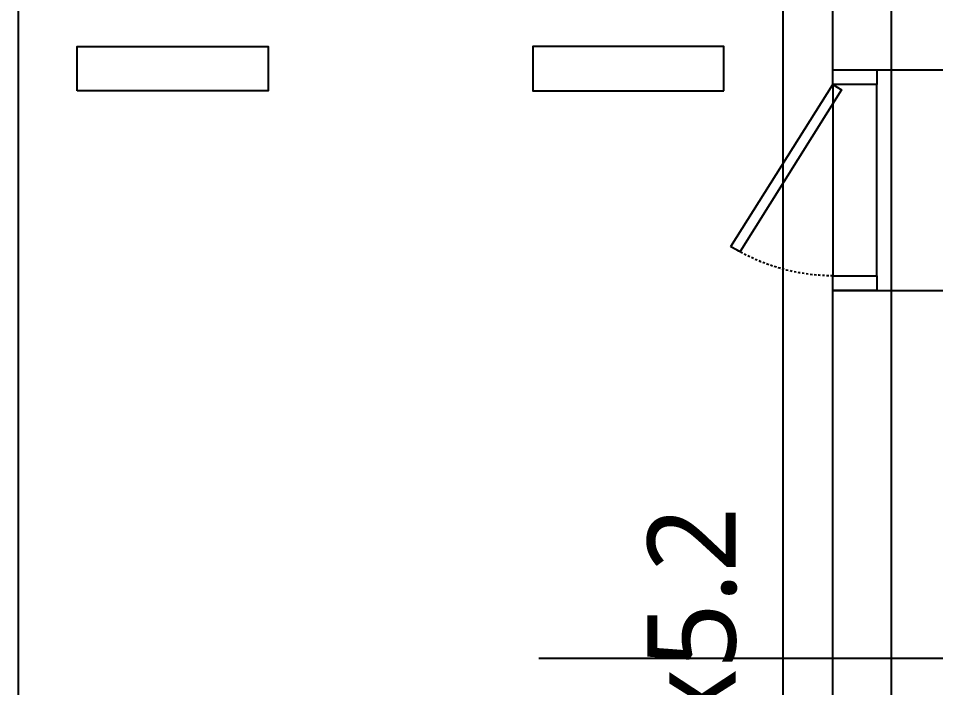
# Model space of a CAD drawing. Header units: millimetres. Extents: x 13515 to 183937, y -33900 to -660.
# Drawn here: x 59691.75 to 59740.59, y -20476.96 to -20441.35 of the extents above; entities that cross this region are included whole.
import ezdxf
from ezdxf.enums import TextEntityAlignment as Align

# ---------------------------------------------------------------- set-up
doc = ezdxf.new("R2010")
doc.units = ezdxf.units.MM
doc.header["$LTSCALE"] = 100
doc.header["$MEASUREMENT"] = 0
doc.linetypes.add('A0-000 XR 평면도$0$HID', pattern=[2.5, 1.5, -1])
doc.layers.get('0').update_dxf_attribs({"linetype": 'CONTINUOUS'})
for name, color, linetype in [('A0-000 XR 평면도$0$DOOR', 4, 'CONTINUOUS'), ('A0-000 XR 평면도$0$DOOR(OPEN ELE)', 5, 'CONTINUOUS'), ('ELE9', 9, 'CONTINUOUS'), ('주차-확장', 251, 'CONTINUOUS')]:
    doc.layers.add(name, color=color, linetype=linetype)
doc.styles.add('나눔바른고딕', font='NanumBarunGothic.ttf')

# ---------------------------------------------------------------- blocks, each defined once
blk = doc.blocks.new('A0-000 XR 평면도$0$A$C60820D4B')
at = {"layer": 'A0-000 XR 평면도$0$DOOR'}
for points in [[(500, 700), (500, 750), (350, 750), (350, 700)], [(500, 0), (500, 50), (350, 50), (350, 0)]]:
    blk.add_lwpolyline(points, close=True, dxfattribs=at)
for points in [[(3.8, 600.1), (350, 50), (380.3, 67.5), (34.6, 616.9)], [(3.8, 600.1), (34.6, 616.9)]]:
    blk.add_lwpolyline(points, dxfattribs=at)
at = {"layer": 'A0-000 XR 평면도$0$DOOR(OPEN ELE)'}
for p, q in [((350, 50), (350, 700)), ((500, 700), (500, 50))]:
    blk.add_line(p, q, dxfattribs=at)
at = {"layer": 'A0-000 XR 평면도$0$DOOR(OPEN ELE)', "linetype": 'A0-000 XR 평면도$0$HID', "ltscale": 0.05}
blk.add_arc((350, 50), 650, 90, 122.1801, dxfattribs=at)
blk = doc.blocks.new('A$C6A0504F7')
at = {"layer": '주차-확장'}
blk.add_lwpolyline([(5200, 0), (0, 0), (0, 2600), (5200, 2600)], close=True, dxfattribs=at)
at = {"layer": '주차-확장', "ltscale": 10}
for points in [[(1196, 2400), (1046, 2400), (1046, 1750), (1196, 1750)], [(1196, 200), (1046, 200), (1046, 850), (1196, 850)]]:
    blk.add_lwpolyline(points, close=True, dxfattribs=at)
at = {"layer": '주차-확장', "style": '나눔바른고딕'}
blk.add_text('확장형2.6x5.2', height=300, rotation=180, dxfattribs=at).set_placement((5049.2, 2289.8), align=Align.MIDDLE_LEFT)
blk = doc.blocks.new('B2FF')
at = {"layer": 'ELE9', "ltscale": 0.1}
for p, q in [((37313974.7, 554746.3), (37313974.7, 566196.3)), ((37312774.7, 561746.3), (37318374.7, 561746.3))]:
    blk.add_line(p, q, dxfattribs=at)
for points in [[(37313774.7, 563746.3), (37313774.7, 565196.3), (37317374.7, 565196.3)], [(37315674.7, 555746.3), (37313774.7, 555746.3), (37313774.7, 562996.3)]]:
    blk.add_lwpolyline(points, dxfattribs=at)
at = {"layer": 'ELE9', "ltscale": 1000}
for points in [[(37313774.7, 563746.3), (37314174.7, 563746.3)], [(37313774.7, 562996.3), (37314174.7, 562996.3)]]:
    blk.add_lwpolyline(points, dxfattribs=at)
at = {"layer": 'ELE9', "ltscale": 0.1, "rotation": 269.9999999999999}
blk.add_blockref('A$C6A0504F7', (37311004.7, 564871.3), dxfattribs=at)
at = {"layer": 'ELE9', "xscale": -1, "rotation": 180}
blk.add_blockref('A0-000 XR 평면도$0$A$C60820D4B', (37313424.7, 563746.3), dxfattribs=at)

msp = doc.modelspace()

# ---------------------------------------------------------------- block references
at = {"xscale": 0.01565177005511743, "yscale": 0.01565177005511743, "zscale": 0.01565177005511743}
msp.add_blockref('B2FF', (-524291.512, -29267.715), dxfattribs=at)

doc.saveas('drawing.dxf')
